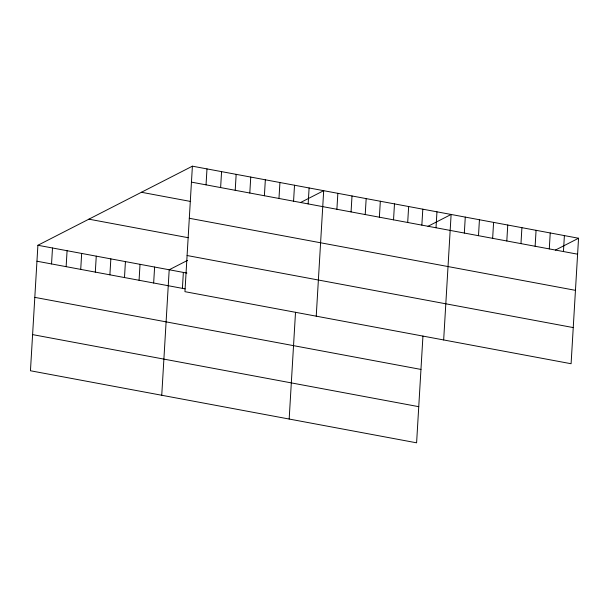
<?xml version="1.0" encoding="UTF-8"?>
<svg xmlns="http://www.w3.org/2000/svg" width="609" height="609" viewBox="0 0 609 609"><rect width="100%" height="100%" fill="white"/><g stroke="black" fill="none" stroke-linecap="round" stroke-linejoin="round"><path stroke-width="0.91" d="M192.398 166.181L184.946 291.673L571.097 363.733L578.55 238.241L192.398 166.181L37.903 245.267L30.45 370.759L416.602 442.819L422.943 336.061M51.544 263.941L52.496 247.992M66.137 266.666L67.081 250.71M80.723 269.384L81.667 253.435M95.308 272.109L96.26 256.161M109.894 274.826L110.846 258.878M124.487 277.552L125.431 261.604M139.073 280.277L140.024 264.321M153.658 282.995L154.61 267.046M161.743 395.264L169.195 269.772L187.519 260.386M182.411 288.361L183.355 272.413M206.04 184.847L206.984 168.899M220.625 187.572L221.577 171.624M235.211 190.297L236.163 174.341M249.804 193.015L250.748 177.067M264.39 195.74L265.341 179.792M278.975 198.458L279.927 182.51M293.568 201.183L294.512 185.235M289.168 419.045L295.517 312.28M308.154 203.908L309.106 187.953M316.231 316.17L323.691 190.678L300.587 202.508M336.899 209.268L337.85 193.319M351.058 211.917L352.01 195.961M365.217 214.558L366.169 198.603M379.377 217.2L380.328 201.244M393.536 219.841L394.487 203.893M407.695 222.483L408.647 206.535M421.854 225.124L422.806 209.176M436.014 227.766L436.957 211.818M443.664 339.951L451.117 214.459L428.02 226.289M464.332 233.049L465.276 217.101M478.491 235.691L479.435 219.742M492.651 238.34L493.594 222.384M506.81 240.981L507.754 225.026M520.969 243.623L521.913 227.667M535.128 246.264L536.072 230.316M549.288 248.906L550.231 232.958M563.447 251.547L564.391 235.599M555.446 250.063L578.55 238.241M191.454 182.129L577.606 254.189M141.417 192.277L190.647 201.465M189.3 218.273L575.452 290.341M88.891 219.171L188.272 237.716M187.092 255.521L573.244 327.581M37.903 245.267L186.894 273.068M36.959 261.215L185.06 288.856M34.812 297.367L420.964 369.427M32.597 334.607L418.748 406.675"/></g></svg>
